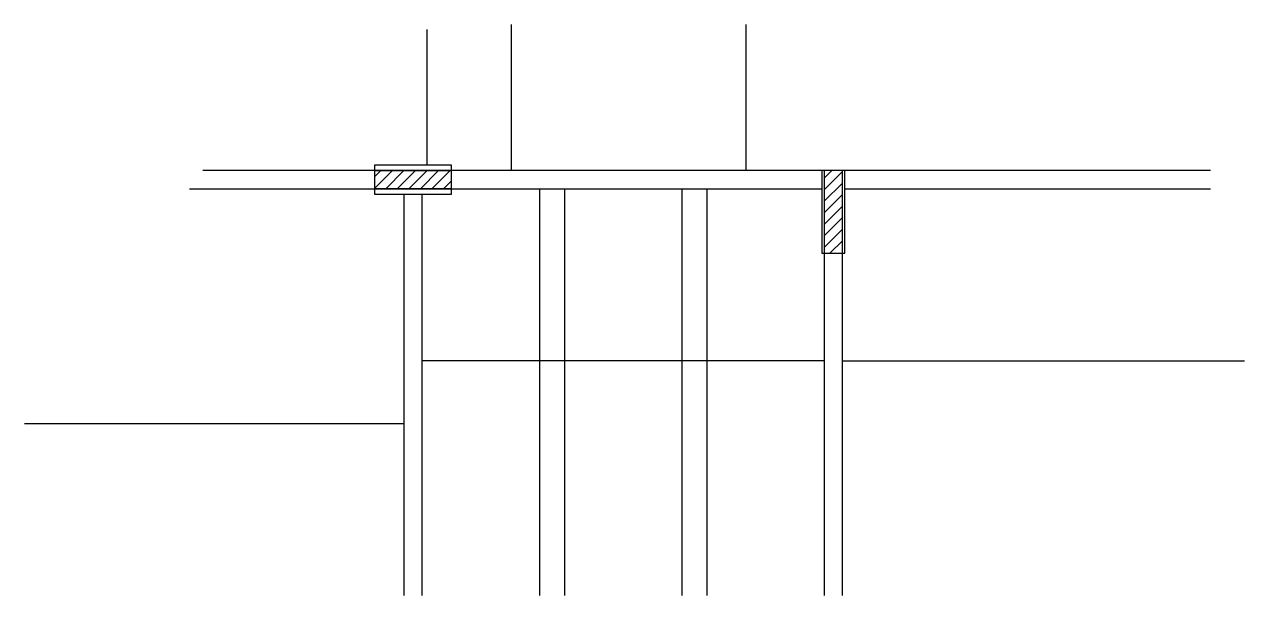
# Model space of a CAD drawing. Header units: metres. Extents: x 3851 to 5119, y 2084 to 2678.
import ezdxf

# ---------------------------------------------------------------- set-up
doc = ezdxf.new("R2010")
doc.units = ezdxf.units.M
for name, color, linetype in [('3', 7, 'Continuous'), ('7', 7, 'Continuous'), ('Painéis', 7, 'Continuous')]:
    doc.layers.add(name, color=color, linetype=linetype)

msp = doc.modelspace()

# ---------------------------------------------------------------- linework, layer by layer
at = {"layer": '3', "color": 7, "lineweight": 25}
for p, q in [((4214.7, 2507.6), (4233.3, 2526.2)), ((4214.7, 2519.6), (4221.2, 2526.2)), ((4226.3, 2507.2), (4245.3, 2526.2)), ((4238.3, 2507.2), (4257.3, 2526.2)), ((4250.3, 2507.2), (4269.3, 2526.2)), ((4262.3, 2507.2), (4281.3, 2526.2)), ((4274.4, 2507.2), (4293.4, 2526.2)), ((4682.2, 2518.3), (4690, 2526.2)), ((4682.2, 2506.3), (4701.2, 2525.3)), ((4286.4, 2507.2), (4294.7, 2515.4)), ((4682.2, 2494.2), (4701.2, 2513.2)), ((4682.2, 2482.2), (4701.2, 2501.2)), ((4682.2, 2470.2), (4701.2, 2489.2)), ((4682.2, 2458.2), (4701.2, 2477.2)), ((4682.2, 2446.2), (4701.2, 2465.2)), ((4688.2, 2440.2), (4701.2, 2453.1)), ((4700.2, 2440.2), (4701.2, 2441.1))]:
    msp.add_line(p, q, dxfattribs=at)
for points in [[(4214.7, 2526.2), (4036.2, 2526.2)], [(4679.7, 2526.2), (4294.7, 2526.2)], [(5083.7, 2526.2), (4703.7, 2526.2)], [(4022.2, 2507.2), (4214.7, 2507.2)], [(4245.2, 2501.7), (4245.2, 2084.2)], [(4264.2, 2084.2), (4264.2, 2501.7)], [(4294.7, 2507.2), (4679.7, 2507.2)], [(4703.7, 2507.2), (5083.7, 2507.2)], [(4682.2, 2440.2), (4682.2, 2084.2)], [(4701.2, 2084.2), (4701.2, 2440.2)]]:
    msp.add_lwpolyline(points, dxfattribs=at)
at = {"layer": '7', "color": 7, "lineweight": 25}
for points in [[(4294.7, 2531.7), (4214.7, 2531.7), (4214.7, 2526.2), (4294.7, 2526.2), (4294.7, 2531.7)], [(4214.7, 2507.2), (4294.7, 2507.2), (4294.7, 2526.2), (4214.7, 2526.2), (4214.7, 2507.2)], [(4679.7, 2440.2), (4703.7, 2440.2), (4703.7, 2526.2), (4679.7, 2526.2), (4679.7, 2440.2)], [(4682.2, 2440.2), (4701.2, 2440.2), (4701.2, 2526.2), (4682.2, 2526.2), (4682.2, 2440.2)], [(4294.7, 2507.2), (4214.7, 2507.2), (4214.7, 2501.7), (4294.7, 2501.7), (4294.7, 2507.2)]]:
    msp.add_lwpolyline(points, dxfattribs=at)
at = {"layer": 'Painéis', "color": 7, "lineweight": 25}
for p, q in [((4356.7, 2678.2), (4356.7, 2526.2)), ((4600.7, 2678.2), (4600.7, 2526.2)), ((4269.2, 2672.7), (4269.2, 2531.7)), ((4386.2, 2507.2), (4386.2, 2084.2)), ((4412.2, 2507.2), (4412.2, 2084.2)), ((4534.2, 2507.2), (4534.2, 2084.2)), ((4560.2, 2507.2), (4560.2, 2084.2)), ((4682.1, 2328.2), (4264.1, 2328.2)), ((4701.2, 2328.2), (5119.2, 2328.2)), ((3850.7, 2263.2), (4245.2, 2263.2))]:
    msp.add_line(p, q, dxfattribs=at)

doc.saveas('drawing.dxf')
